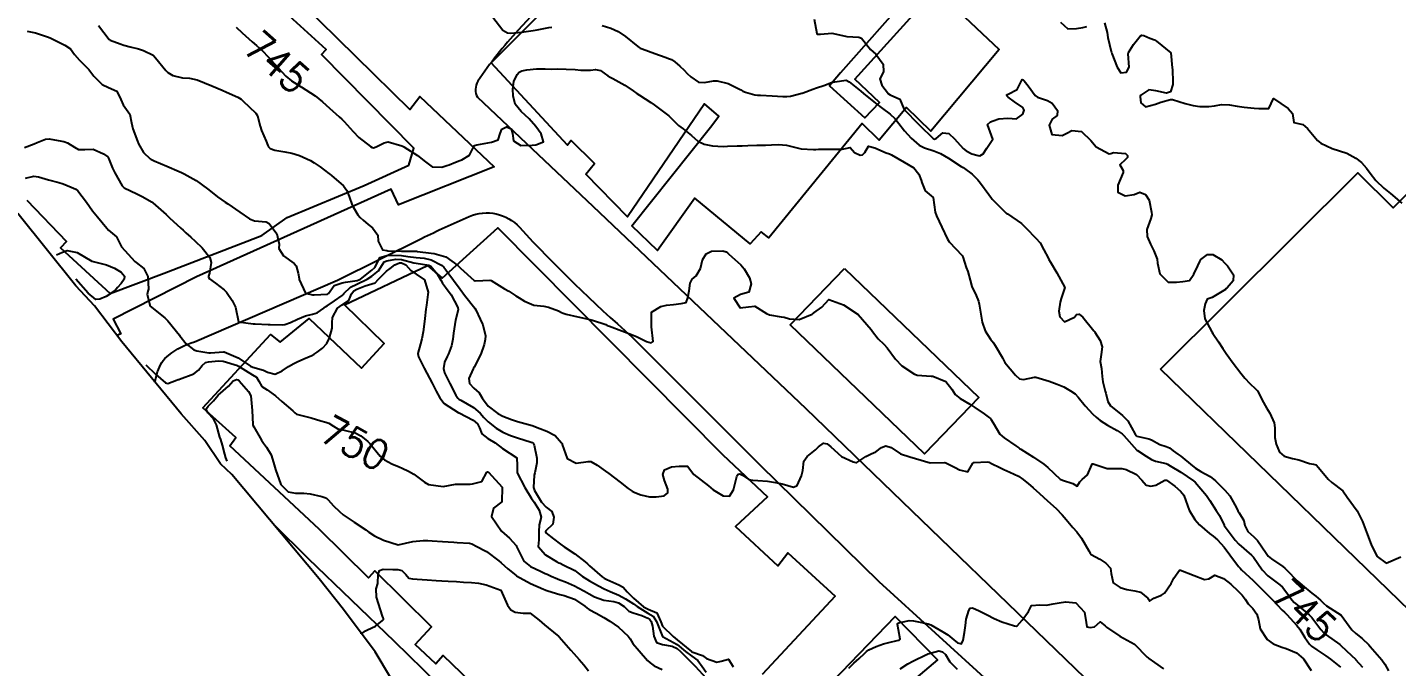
# Model space of a CAD drawing. Header units: metres. Extents: x 307586 to 320046, y 7427249 to 7434250.
# Drawn here: x 316592 to 316777.7, y 7432664.2 to 7432751 of the extents above; entities that cross this region are included whole.
import ezdxf
from ezdxf.enums import TextEntityAlignment as Align

# ---------------------------------------------------------------- set-up
doc = ezdxf.new("R2010")
doc.units = ezdxf.units.M
doc.header["$MEASUREMENT"] = 0
for name, color, linetype in [('Area', 45, 'Continuous'), ('Cotas', 45, 'Continuous'), ('Curvas de Nivel 1m', 11, 'Continuous'), ('Curvas de Nivel 5m', 15, 'Continuous'), ('Edificações', 30, 'Continuous'), ('Vias Primárias', 230, 'Continuous')]:
    doc.layers.add(name, color=color, linetype=linetype)
doc.styles.add('Style-STANDARD', font='STANDARD.shx')

msp = doc.modelspace()

# ---------------------------------------------------------------- linework, layer by layer
at = {"layer": 'Area'}
msp.add_polyline3d([(316647.08, 7432652.99, 758.01), (316639.16, 7432666.24, 752.08), (316634.86, 7432671.99, 751.98), (316631.57, 7432676.15, 751.79), (316619.74, 7432690.29, 751.41), (316618.2, 7432691.75, 751.37), (316616.06, 7432694.9, 751.11), (316616.05, 7432694.91, 751.09), (316612.84, 7432698.54, 750.97), (316604.79, 7432708.32, 749.36), (316601.11, 7432713.2, 750.63), (316598.56, 7432715.9, 753.69), (316590.69, 7432725.73, 756.59)], dxfattribs=at)
at = {"layer": 'Curvas de Nivel 1m', "flags": 128}
for points, elevation in [([(316655.14, 7432752.35), (316656.48, 7432750.6), (316657.12, 7432750.25), (316657.52, 7432750.19), (316659.12, 7432750.33), (316659.33, 7432750.36), (316660.61, 7432750.55), (316661.12, 7432750.64), (316662.71, 7432750.95), (316663.13, 7432751)], 744), ([(316698.69, 7432752.09), (316699.06, 7432750.15), (316699.08, 7432750.09), (316699.12, 7432750.07), (316699.59, 7432750.08), (316701.12, 7432750.19), (316701.74, 7432750.05), (316703.12, 7432749.76), (316704.75, 7432749.64), (316705.12, 7432749.51), (316706.37, 7432748), (316707.09, 7432747.36), (316708.07, 7432745.98), (316708.1, 7432744.94), (316707.62, 7432743.98), (316707.87, 7432743.16), (316708.78, 7432741.97), (316709.02, 7432741.85), (316710.33, 7432741.26), (316710.85, 7432739.94), (316710.9, 7432739.84), (316711, 7432739.73), (316712.75, 7432737.92), (316712.98, 7432737.69), (316714.86, 7432735.89), (316714.92, 7432735.85), (316714.95, 7432735.84), (316715.01, 7432735.83), (316715.27, 7432735.89), (316716.17, 7432736.67), (316716.96, 7432736.56), (316717.72, 7432735.86), (316718.94, 7432734.53), (316719.32, 7432734.22), (316720.08, 7432733.83), (316720.93, 7432733.59), (316721.18, 7432733.57), (316721.62, 7432733.81), (316722.15, 7432734.6), (316722.95, 7432735.8), (316722.21, 7432737.81), (316722.63, 7432738.16), (316722.99, 7432738.29), (316723.77, 7432738.57), (316724.99, 7432738.64), (316726.17, 7432738.58), (316727, 7432739.2), (316727.16, 7432739.59), (316727.18, 7432739.75), (316727.01, 7432740.1), (316725.88, 7432740.9), (316725.02, 7432741.52), (316724.89, 7432741.64), (316724.81, 7432741.77), (316724.93, 7432741.87), (316725.03, 7432741.91), (316726.23, 7432742.56), (316726.84, 7432743.75), (316726.92, 7432743.89), (316727.05, 7432743.88), (316727.2, 7432743.75), (316727.75, 7432743.03), (316728.67, 7432741.73), (316729.02, 7432741.5), (316730.36, 7432741.05), (316731.01, 7432740.69), (316731.73, 7432739.69), (316731.66, 7432739.03), (316730.99, 7432738.54), (316730.57, 7432737.71), (316730.96, 7432736.45), (316732.34, 7432736.31), (316732.97, 7432736.62), (316733.66, 7432736.98), (316734.97, 7432736.84), (316736.24, 7432735.64), (316736.94, 7432734.76), (316738.7, 7432733.84), (316738.94, 7432733.85), (316739.31, 7432733.98), (316740.94, 7432733.88), (316741.22, 7432733.58), (316741.2, 7432733.31), (316740.93, 7432733.07), (316740.16, 7432732.34), (316740.6, 7432731.58), (316740.6, 7432731.29), (316739.91, 7432729.59), (316739.89, 7432728.61), (316740.87, 7432728.13), (316742.12, 7432728.32), (316742.87, 7432728.62), (316743.65, 7432728.32), (316744.16, 7432727.54), (316744.48, 7432725.89), (316744.49, 7432725.54), (316744.35, 7432725.06), (316743.84, 7432723.54), (316743.86, 7432722.6), (316744.33, 7432721.54), (316744.78, 7432720.66), (316745.21, 7432719.53), (316745.28, 7432719), (316745.6, 7432717.52), (316746.73, 7432716.39), (316747.83, 7432716.39), (316748.73, 7432716.5), (316749.6, 7432716.61), (316750.22, 7432717.47), (316750.75, 7432718.64), (316751.02, 7432719.2), (316751.17, 7432719.46), (316752.07, 7432720.16), (316752.77, 7432720.15), (316753.98, 7432719.42), (316754.35, 7432719.01), (316754.76, 7432718.63), (316755.6, 7432717.4), (316755.56, 7432716.57), (316754.72, 7432715.65), (316754.59, 7432715.53), (316754.48, 7432715.41), (316752.7, 7432714.33), (316752.03, 7432714.11), (316751.72, 7432713.45), (316751.56, 7432712.58), (316751.71, 7432711.45), (316752.65, 7432709.68), (316752.8, 7432709.44), (316753.53, 7432708.32), (316754.14, 7432707.42), (316754.61, 7432706.74), (316755.56, 7432705.4), (316756.58, 7432704.05), (316757.13, 7432703.38), (316757.82, 7432702.63), (316758.56, 7432701.92), (316758.84, 7432701.64), (316759.04, 7432701.36), (316759.48, 7432700.41), (316760.06, 7432699.34), (316760.52, 7432698.63), (316761.12, 7432697.33), (316761.19, 7432696.63), (316761.2, 7432695.33), (316761.36, 7432694.44), (316761.8, 7432693.33), (316762.45, 7432692.78), (316763.6, 7432692.46), (316764.44, 7432692.28), (316765.9, 7432691.81), (316766.44, 7432691.71), (316766.8, 7432691.63), (316767.13, 7432691.26), (316768.41, 7432689.67), (316768.94, 7432689.23), (316770.39, 7432688.08), (316771.01, 7432687.21), (316772.36, 7432685.36), (316772.45, 7432685.2), (316773.06, 7432683.91), (316773.34, 7432683.18), (316773.61, 7432682.47), (316774.1, 7432681.17), (316774.31, 7432680.66), (316775.08, 7432679.16), (316776.27, 7432678.25), (316778.28, 7432679.12)], 743), ([(316591.99, 7432750.49), (316593.11, 7432750.26), (316594.72, 7432749.71), (316595.1, 7432749.55), (316595.53, 7432749.33), (316597.09, 7432748.56), (316597.83, 7432748.05), (316598.4, 7432747.29), (316599.06, 7432746.55), (316600.31, 7432745.27), (316601.03, 7432744.37), (316602.12, 7432743.25), (316603.02, 7432742.84), (316604.11, 7432742.31), (316604.69, 7432741.21), (316604.99, 7432740.49), (316605.87, 7432739.2), (316606.11, 7432738.05), (316606.3, 7432737.2), (316606.93, 7432735.55), (316607.07, 7432735.19), (316607.74, 7432734.01), (316608.63, 7432733.16), (316608.79, 7432733.05), (316608.9, 7432733), (316609.19, 7432732.87), (316610.89, 7432732.14), (316612.6, 7432731.41), (316612.88, 7432731.29), (316613, 7432731.24), (316613.26, 7432731.11), (316614.87, 7432730.18), (316616.43, 7432729.07), (316616.85, 7432728.74), (316617.79, 7432728), (316618.84, 7432727.27), (316619.18, 7432727.04), (316620.82, 7432725.9), (316622.11, 7432725.01), (316622.8, 7432724.72), (316624.39, 7432724.57), (316624.8, 7432724.38), (316625.85, 7432722.96), (316626.15, 7432721.57), (316626.12, 7432720.96), (316626.75, 7432719.96), (316628.19, 7432718.93), (316628.43, 7432718.63), (316628.72, 7432717.63), (316628.84, 7432716.92), (316628.87, 7432716.76), (316629.74, 7432714.91), (316630.68, 7432714.68), (316630.89, 7432714.68), (316632.68, 7432714.79), (316632.83, 7432714.88), (316633.6, 7432715.97), (316634.71, 7432716.32), (316635.15, 7432716.4), (316636.71, 7432716.62), (316637.18, 7432716.82), (316638.73, 7432718.05), (316639.13, 7432718.4), (316639.33, 7432718.79), (316639.78, 7432719.75), (316640.75, 7432720.04), (316641.45, 7432720.07), (316642.75, 7432720.02), (316643.62, 7432719.88), (316644.75, 7432719.75), (316645.81, 7432719.65), (316646.74, 7432719.43), (316648.18, 7432718.69), (316648.48, 7432718.43), (316648.73, 7432718.1), (316649.8, 7432716.67), (316650.7, 7432715.46), (316651.3, 7432714.65), (316652.67, 7432712.86), (316652.81, 7432712.64), (316653.42, 7432711.4), (316653.79, 7432710.62), (316654.12, 7432709.11), (316654.1, 7432708.62), (316653.95, 7432707.96), (316653.49, 7432706.63), (316652.58, 7432704.86), (316652.49, 7432704.72), (316652.44, 7432704.64), (316651.86, 7432703.34), (316651.96, 7432702.65), (316652.54, 7432702.01), (316653.29, 7432701.39), (316653.72, 7432700.62), (316654.51, 7432699.59), (316655.79, 7432698.6), (316656.49, 7432698.22), (316657.67, 7432697.76), (316658.48, 7432697.49), (316659.96, 7432697.07), (316660.48, 7432696.93), (316661.5, 7432696.53), (316662.47, 7432696.17), (316663.56, 7432695.6), (316664.45, 7432694.58), (316664.51, 7432694.49), (316664.55, 7432694.39), (316665.2, 7432692.48), (316666.42, 7432691.84), (316668.04, 7432692.06), (316668.42, 7432692.07), (316669.27, 7432691.57), (316670.41, 7432690.74), (316670.84, 7432690.42), (316672.39, 7432689.25), (316673.5, 7432688.38), (316674.01, 7432688.02), (316674.37, 7432687.84), (316675.21, 7432687.52), (316676.36, 7432687.25), (316677.28, 7432687.26), (316678.36, 7432687.42), (316678.87, 7432687.81), (316678.87, 7432688.31), (316678.39, 7432689.48), (316678.2, 7432690.32), (316678.41, 7432690.94), (316679.38, 7432691.34), (316680.41, 7432691.44), (316681.54, 7432691.41), (316682.4, 7432690.28), (316684.38, 7432688.76), (316685.01, 7432688.24), (316686.37, 7432687.39), (316687.23, 7432687.36), (316687.78, 7432688.21), (316688.24, 7432690.04), (316688.3, 7432690.2), (316688.4, 7432690.36), (316688.61, 7432690.4), (316688.98, 7432690.19), (316689.84, 7432689.63), (316690.4, 7432689.51), (316691.06, 7432689.5), (316692.4, 7432689.4), (316693.46, 7432689.21), (316694.39, 7432689.02), (316695.9, 7432688.6), (316696.39, 7432688.81), (316697, 7432690.1), (316697.15, 7432690.83), (316697.31, 7432692.1), (316697.78, 7432692.74), (316698.44, 7432693.27), (316698.87, 7432693.66), (316699.3, 7432694.07), (316699.97, 7432694.55), (316700.46, 7432694.48), (316700.96, 7432694.05), (316702.43, 7432692.74), (316704.01, 7432692.02), (316704.35, 7432691.94), (316704.42, 7432691.93), (316704.49, 7432691.94), (316704.61, 7432692.01), (316705.7, 7432692.73), (316706.44, 7432693.11), (316707.06, 7432693.36), (316707.82, 7432693.97), (316708.45, 7432694.17), (316709.14, 7432693.95), (316710.44, 7432693.09), (316711.68, 7432692.69), (316712.43, 7432692.47), (316714.42, 7432691.89), (316716.37, 7432691.92), (316716.42, 7432691.91), (316716.56, 7432691.87), (316717.83, 7432691.26), (316718.41, 7432690.95), (316719.56, 7432690.68), (316720.22, 7432691.82), (316720.33, 7432691.91), (316720.42, 7432691.95), (316722.19, 7432692.04), (316722.43, 7432691.98), (316722.78, 7432691.79), (316723.88, 7432691.24), (316724.42, 7432691), (316725.26, 7432690.61), (316726.41, 7432690.08), (316726.61, 7432689.96), (316726.89, 7432689.74), (316727.73, 7432689.06), (316728.39, 7432688.49), (316729.26, 7432687.71), (316730.37, 7432686.75), (316731.54, 7432685.69), (316732.34, 7432684.83), (316732.87, 7432684.21), (316733.33, 7432683.67), (316733.79, 7432683.12), (316734.32, 7432682.5), (316734.97, 7432681.64), (316735.96, 7432679.96), (316736.14, 7432679.63), (316736.28, 7432679.46), (316737.45, 7432678.79), (316738.27, 7432678.28), (316738.88, 7432677.59), (316738.97, 7432676.88), (316739.28, 7432675.59), (316740.23, 7432674.97), (316741.1, 7432674.69), (316742.22, 7432674.51), (316742.99, 7432674.32), (316743.97, 7432673.53), (316744.06, 7432673.38), (316744.21, 7432673.11), (316744.45, 7432673.29), (316744.78, 7432673.52), (316745.8, 7432673.93), (316746.22, 7432674.21), (316747.14, 7432675.5), (316747.51, 7432676.23), (316748.26, 7432677.31), (316748.41, 7432677.33), (316750.25, 7432676.61), (316751.63, 7432676.06), (316752.24, 7432676.15), (316753.06, 7432676.62), (316754.24, 7432676.19), (316755.23, 7432675.4), (316756.22, 7432674.49), (316756.77, 7432673.93), (316757.17, 7432673.38), (316757.57, 7432672.74), (316758.2, 7432672.11), (316758.75, 7432671.35), (316758.97, 7432670.56), (316759.18, 7432669.35), (316760.15, 7432667.91), (316760.97, 7432667.33), (316762.14, 7432666.87), (316762.74, 7432666.7), (316764.13, 7432666.12), (316765.09, 7432665.28), (316766.1, 7432663.71)], 747), ([(316601.63, 7432751.25), (316603.09, 7432749.32), (316603.21, 7432749.24), (316604.6, 7432748.73), (316605.09, 7432748.55), (316605.93, 7432748.35), (316607.08, 7432748.09), (316607.75, 7432747.85), (316609.07, 7432747.2), (316609.12, 7432747.16), (316609.39, 7432746.84), (316610.76, 7432745.14), (316611.04, 7432744.86), (316611.72, 7432744.45), (316613.03, 7432744.15), (316614, 7432744.07), (316615.03, 7432743.86), (316617.02, 7432743.07), (316618.42, 7432742.45), (316619.01, 7432742.18), (316620.52, 7432741.51), (316621, 7432741.22), (316621.23, 7432741.02), (316622.98, 7432739.35), (316623.2, 7432739), (316623.55, 7432737.58), (316623.74, 7432736.99), (316624.39, 7432735.52), (316624.61, 7432734.97), (316624.7, 7432734.76), (316624.92, 7432734.53), (316625.56, 7432734.32), (316626.91, 7432734.09), (316627.88, 7432733.9), (316628.91, 7432733.6), (316630.39, 7432732.91), (316630.9, 7432732.62), (316631.72, 7432732.06), (316632.89, 7432731.17), (316633.04, 7432731.04), (316633.23, 7432730.87), (316634.86, 7432729.46), (316635.33, 7432728.85), (316635.66, 7432728.03), (316636.04, 7432726.84), (316636.81, 7432725.54), (316637.15, 7432725.17), (316637.55, 7432724.82), (316638.23, 7432724.23), (316638.8, 7432723.76), (316639.55, 7432722.79), (316639.59, 7432721.98), (316640.18, 7432720.79), (316640.76, 7432720.68), (316640.87, 7432720.67), (316642.76, 7432720.6), (316642.92, 7432720.6), (316644.76, 7432720.59), (316644.9, 7432720.58), (316646.76, 7432720.35), (316647.18, 7432720.28), (316648.75, 7432719.83), (316650.37, 7432718.66), (316650.73, 7432718.31), (316652.61, 7432716.64), (316652.71, 7432716.57), (316653.77, 7432716.62), (316654.71, 7432716.67), (316654.92, 7432716.61), (316656.7, 7432715.52), (316657.28, 7432715.16), (316658.26, 7432714.57), (316658.69, 7432714.29), (316659.41, 7432713.82), (316660.67, 7432713.27), (316662.06, 7432713.13), (316662.67, 7432713.01), (316664.01, 7432712.5), (316664.46, 7432712.29), (316664.66, 7432712.21), (316665.06, 7432712.08), (316666.66, 7432711.68), (316667.68, 7432711.48), (316668.65, 7432711.25), (316670.43, 7432710.64), (316670.64, 7432710.54), (316670.93, 7432710.42), (316672.63, 7432709.78), (316673.58, 7432709.43), (316674.62, 7432709.02), (316675.95, 7432708.36), (316676.61, 7432708.19), (316676.85, 7432708.35), (316676.64, 7432710.35), (316676.66, 7432712.35), (316677.91, 7432713.09), (316678.68, 7432713.29), (316679.62, 7432713.37), (316680.68, 7432713.49), (316681.34, 7432713.64), (316681.58, 7432714.29), (316681.75, 7432715.24), (316681.88, 7432716.29), (316682.18, 7432716.83), (316682.72, 7432717.25), (316683.29, 7432718.27), (316683.57, 7432719.44), (316684.05, 7432720.26), (316684.77, 7432720.63), (316686.33, 7432720.67), (316686.77, 7432720.53), (316686.94, 7432720.4), (316687.12, 7432720.22), (316688.74, 7432718.74), (316689.23, 7432718.2), (316689.92, 7432716.99), (316690.18, 7432716.19), (316689.84, 7432715.05), (316688.7, 7432714.74), (316687.8, 7432714.21), (316688.67, 7432712.92), (316689.82, 7432713.05), (316690.68, 7432713.16), (316692.23, 7432712.16), (316692.66, 7432711.95), (316694.25, 7432711.72), (316694.66, 7432711.66), (316695.35, 7432711.43), (316696.66, 7432711.32), (316698.43, 7432712.08), (316698.57, 7432712.18), (316698.67, 7432712.23), (316699.73, 7432713.02), (316700.69, 7432714.06), (316702.68, 7432713.32), (316704.66, 7432712.01), (316706.45, 7432709.99), (316706.64, 7432709.73), (316707.38, 7432708.73), (316708.16, 7432707.97), (316708.62, 7432707.5), (316709.76, 7432705.95), (316710.58, 7432705.06), (316712.32, 7432703.92), (316712.57, 7432703.83), (316712.69, 7432703.8), (316714.57, 7432703.66), (316714.82, 7432703.64), (316716.56, 7432702.93), (316717.38, 7432701.86), (316717.85, 7432701.17), (316718.53, 7432700.6), (316719.8, 7432699.83), (316720.52, 7432699.38), (316721.77, 7432698.55), (316722.5, 7432697.99), (316722.61, 7432697.9), (316722.68, 7432697.8), (316722.97, 7432697.31), (316723.88, 7432695.78), (316724.19, 7432695.49), (316724.47, 7432695.3), (316726.05, 7432694.17), (316726.45, 7432693.91), (316726.56, 7432693.85), (316726.72, 7432693.75), (316728.44, 7432692.67), (316729.87, 7432691.71), (316730.42, 7432691.24), (316732.07, 7432689.68), (316732.4, 7432689.52), (316733.81, 7432689.08), (316734.39, 7432688.74), (316734.73, 7432689.32), (316735.08, 7432689.64), (316735.79, 7432690.25), (316736.35, 7432691.63), (316736.37, 7432691.7), (316736.43, 7432691.75), (316736.57, 7432691.77), (316736.95, 7432691.62), (316738.43, 7432691.13), (316738.92, 7432691.1), (316740.43, 7432691.11), (316741.01, 7432690.99), (316742.41, 7432690.28), (316743.15, 7432689.55), (316743.73, 7432688.87), (316744.39, 7432688.71), (316745.07, 7432688.85), (316746.28, 7432689.51), (316746.36, 7432689.55), (316746.4, 7432689.55), (316746.5, 7432689.51), (316747.61, 7432688.71), (316748.39, 7432688.06), (316748.84, 7432687.48), (316749.13, 7432686.71), (316749.59, 7432685.47), (316750.34, 7432684.19), (316750.98, 7432683.45), (316752.32, 7432682.31), (316752.82, 7432681.94), (316753.43, 7432681.42), (316754.3, 7432680.43), (316755.07, 7432679.4), (316756.27, 7432677.83), (316756.47, 7432677.6), (316756.69, 7432677.38), (316758.24, 7432675.91), (316758.82, 7432675.35), (316760.22, 7432673.94), (316760.81, 7432673.33), (316762.2, 7432671.91), (316762.5, 7432671.62), (316762.82, 7432671.31), (316764.17, 7432669.81), (316764.56, 7432669.29), (316765.26, 7432668.17), (316765.88, 7432667.27), (316766.14, 7432667.01), (316766.9, 7432666.49), (316768.12, 7432665.7), (316768.76, 7432665.23), (316770.1, 7432664.16)], 746), ([(316669.94, 7432751.25), (316671.13, 7432750.86), (316672.11, 7432750.41), (316673.11, 7432749.74), (316674.81, 7432748.37), (316674.96, 7432748.24), (316675.09, 7432748.17), (316675.39, 7432748.06), (316677.08, 7432747.45), (316678.5, 7432746.92), (316679.08, 7432746.73), (316679.37, 7432746.62), (316679.82, 7432746.32), (316680.48, 7432745.72), (316681.06, 7432745.16), (316681.5, 7432744.74), (316681.97, 7432744.29), (316683.04, 7432743.55), (316683.83, 7432743.48), (316685.05, 7432743.74), (316685.54, 7432743.75), (316687.04, 7432743.37), (316688.75, 7432742.49), (316689.02, 7432742.34), (316689.39, 7432742.2), (316690.68, 7432741.85), (316691.02, 7432741.8), (316691.43, 7432741.77), (316693.02, 7432741.67), (316694.47, 7432741.59), (316695.02, 7432741.59), (316695.49, 7432741.66), (316697.02, 7432742.04), (316697.07, 7432742.06), (316697.2, 7432742.11), (316698.53, 7432742.6), (316699.03, 7432742.77), (316700, 7432743.11), (316701.04, 7432743.48), (316701.5, 7432743.61), (316703.05, 7432743.81), (316703.47, 7432743.61), (316705.03, 7432742.32), (316705.4, 7432742.01), (316707.01, 7432740.71), (316707.99, 7432739.98), (316709, 7432739.2), (316709.63, 7432738.6), (316710.19, 7432737.95), (316710.97, 7432736.95), (316711.86, 7432735.93), (316712.94, 7432735), (316713.66, 7432734.63), (316714.94, 7432734.23), (316715.85, 7432733.88), (316716.92, 7432733.24), (316718.64, 7432732.12), (316718.9, 7432731.96), (316719.09, 7432731.85), (316720.12, 7432731.06), (316720.89, 7432730.31), (316721.29, 7432729.82), (316722.39, 7432728.28), (316722.74, 7432727.8), (316722.86, 7432727.65), (316724.77, 7432725.77), (316724.81, 7432725.75), (316724.83, 7432725.73), (316724.91, 7432725.69), (316726.82, 7432724.36), (316727.46, 7432723.74), (316728.79, 7432722.36), (316729.35, 7432721.72), (316729.87, 7432720.81), (316730.44, 7432719.7), (316730.55, 7432719.49), (316730.76, 7432719.11), (316731.61, 7432717.69), (316732.71, 7432715.68), (316732.19, 7432714.19), (316732.09, 7432713.69), (316731.89, 7432712.47), (316732.02, 7432711.69), (316732.66, 7432711.04), (316734.03, 7432711.66), (316734.3, 7432712.03), (316734.67, 7432712.08), (316735.14, 7432711.65), (316736.64, 7432709.81), (316736.71, 7432709.7), (316736.76, 7432709.63), (316737.49, 7432708.47), (316737.77, 7432707.61), (316737.62, 7432706.6), (316737.5, 7432705.62), (316737.66, 7432704.69), (316737.75, 7432703.61), (316737.84, 7432702.89), (316738.19, 7432701.61), (316738.26, 7432701.32), (316738.53, 7432700.19), (316738.89, 7432699.6), (316740.51, 7432698.33), (316741.24, 7432697.57), (316742.24, 7432695.79), (316742.41, 7432695.56), (316742.47, 7432695.51), (316744.09, 7432695.15), (316744.47, 7432695.01), (316745.6, 7432694.38), (316746.46, 7432694.09), (316746.9, 7432693.94), (316747.41, 7432693.5), (316748.05, 7432693.08), (316748.45, 7432692.81), (316750.01, 7432691.46), (316750.43, 7432691.15), (316751.15, 7432690.73), (316752.41, 7432690.03), (316753.16, 7432689.43), (316753.77, 7432688.8), (316754.39, 7432688.18), (316755.09, 7432687.4), (316755.99, 7432685.76), (316756.18, 7432685.39), (316756.35, 7432685.12), (316757, 7432684.05), (316757.14, 7432683.38), (316757.53, 7432682.58), (316758.32, 7432681.86), (316758.83, 7432681.35), (316760.01, 7432679.61), (316760.2, 7432679.34), (316760.28, 7432679.24), (316760.74, 7432678.87), (316762.27, 7432677.81), (316762.55, 7432677.6), (316762.83, 7432677.31), (316764.24, 7432675.88), (316764.9, 7432675.28), (316766.22, 7432674.2), (316766.76, 7432673.8), (316767.37, 7432673.25), (316767.78, 7432672.82), (316768.21, 7432672.48), (316770.19, 7432671.22), (316771.64, 7432669.21), (316772.16, 7432668.73), (316773.03, 7432668.06), (316773.94, 7432667.17), (316774.14, 7432666.94), (316775.7, 7432665.15), (316776.11, 7432664.58), (316776.6, 7432663.65)], 744), ([(316732.14, 7432751.69), (316733.13, 7432750.79), (316734.28, 7432750.81), (316735.14, 7432750.97), (316735.7, 7432751.08)], 742), ([(316738.1, 7432751.62), (316738.47, 7432750.27), (316738.56, 7432749.62), (316739, 7432747.71), (316739.04, 7432747.61), (316739.1, 7432747.45), (316739.8, 7432745.6), (316740.3, 7432744.82), (316741.07, 7432744.9), (316741.42, 7432745.58), (316741.31, 7432747.37), (316741.32, 7432747.58), (316742.03, 7432748.66), (316742.74, 7432749.56), (316742.91, 7432749.78), (316743.13, 7432749.92), (316743.43, 7432749.86), (316744.23, 7432749.54), (316744.85, 7432749.27), (316745.12, 7432749.09), (316747.1, 7432747.51), (316747.28, 7432745.51), (316747.29, 7432745.29), (316747.37, 7432743.51), (316747.35, 7432743.21), (316747.04, 7432742.24), (316746.51, 7432742.04), (316745.04, 7432742.36), (316744.08, 7432742.51), (316743.03, 7432741.8), (316742.94, 7432741.64), (316742.94, 7432741.56), (316743.01, 7432740.75), (316743.64, 7432740.18), (316745.01, 7432740.56), (316745.73, 7432740.81), (316747.03, 7432741.2), (316747.33, 7432741.21), (316749.02, 7432740.63), (316750.09, 7432740.4), (316751.01, 7432740.25), (316752.22, 7432740.24), (316753.02, 7432740.35), (316753.94, 7432740.5), (316755.02, 7432740.49), (316756.1, 7432740.31), (316757.01, 7432740.16), (316758.38, 7432740.01), (316759.01, 7432739.96), (316760.38, 7432739.99), (316761.03, 7432741.34), (316763.01, 7432739.97), (316763.6, 7432739.31), (316763.77, 7432738.09), (316764.99, 7432737.79), (316765.64, 7432737.28), (316766.96, 7432735.63), (316767.42, 7432735.27), (316768.95, 7432734.55), (316769.94, 7432734.24), (316770.94, 7432733.89), (316772.17, 7432733.21), (316772.93, 7432732.65), (316773.62, 7432731.89), (316774.11, 7432731.18), (316774.9, 7432730.22), (316775.98, 7432729.16), (316776.88, 7432728.42), (316778.4, 7432727.13)], 742), ([(316591.6, 7432734.69), (316592.92, 7432735.19), (316593.32, 7432735.35), (316594.45, 7432735.82), (316594.93, 7432735.86), (316596.68, 7432735.56), (316596.93, 7432735.5), (316597.45, 7432735.3), (316598.37, 7432734.74), (316598.91, 7432734.41), (316599.8, 7432734.39), (316600.91, 7432734.44), (316602.31, 7432733.84), (316602.9, 7432733.42), (316602.97, 7432733.31), (316603, 7432733.24), (316603.55, 7432731.89), (316603.85, 7432731.23), (316604.86, 7432729.48), (316605.14, 7432729.21), (316606.84, 7432728.39), (316607.65, 7432727.99), (316608.83, 7432727.29), (316609.01, 7432727.16), (316610.81, 7432725.57), (316611.28, 7432725.14), (316612.79, 7432723.73), (316613.11, 7432723.44), (316613.48, 7432723.11), (316614.18, 7432722.5), (316614.77, 7432721.98), (316615.71, 7432721.08), (316616.74, 7432719.73), (316616.91, 7432719.07), (316616.72, 7432717.63), (316616.58, 7432717.21), (316616.57, 7432717.07), (316616.71, 7432716.87), (316617.5, 7432716.26), (316618.69, 7432715.35), (316618.99, 7432715.04), (316619.79, 7432713.91), (316620.22, 7432713.02), (316620.64, 7432711.02), (316622.64, 7432710.74), (316622.91, 7432710.73), (316624.64, 7432710.68), (316624.93, 7432710.68), (316626.64, 7432710.62), (316626.92, 7432710.66), (316627.67, 7432710.93), (316628.65, 7432711.36), (316629.73, 7432711.83), (316630.65, 7432712.05), (316631.31, 7432712.24), (316632.19, 7432712.88), (316632.46, 7432713.08), (316632.67, 7432713.19), (316633.66, 7432713.85), (316634.68, 7432714.59), (316634.82, 7432714.71), (316634.91, 7432714.85), (316635.81, 7432715.73), (316636.7, 7432716.11), (316638.08, 7432716.81), (316638.72, 7432717.23), (316639.6, 7432717.92), (316640.15, 7432718.79), (316640.37, 7432719.15), (316640.74, 7432719.3), (316641.98, 7432719.53), (316642.74, 7432719.49), (316644.43, 7432719.04), (316644.74, 7432718.97), (316646.46, 7432718.71), (316646.73, 7432718.58), (316647.56, 7432717.54), (316648.07, 7432716.69), (316648.29, 7432716.27), (316648.7, 7432715.74), (316649.49, 7432714.67), (316650.36, 7432712.97), (316650.42, 7432712.66), (316650.07, 7432711.24), (316649.97, 7432710.67), (316649.81, 7432709.48), (316649.69, 7432708.67), (316649.5, 7432707.78), (316649.12, 7432706.67), (316648.94, 7432706.32), (316648.58, 7432705.56), (316648.42, 7432704.68), (316648.56, 7432704.1), (316649.28, 7432702.67), (316650.1, 7432701.09), (316650.37, 7432700.66), (316650.52, 7432700.53), (316650.78, 7432700.39), (316652.5, 7432699.41), (316653.4, 7432698.63), (316653.91, 7432698.04), (316654.48, 7432697.45), (316655.56, 7432696.6), (316656.47, 7432696.05), (316657.5, 7432695.61), (316658.46, 7432695.29), (316660.32, 7432694.67), (316660.45, 7432694.63), (316660.61, 7432694.54), (316660.71, 7432694.28), (316661.09, 7432692.53), (316661.08, 7432691.87), (316660.8, 7432690.54), (316660.75, 7432690.19), (316660.63, 7432688.54), (316660.78, 7432688.13), (316661.73, 7432686.53), (316662.35, 7432685.89), (316663.13, 7432685.3), (316663.41, 7432684.5), (316663.25, 7432683.58), (316662.3, 7432682.64), (316662.25, 7432682.57), (316662.25, 7432682.52), (316662.3, 7432682.4), (316663.34, 7432681.55), (316664.29, 7432680.84), (316664.82, 7432680.48), (316666.27, 7432679.54), (316667.63, 7432678.45), (316667.97, 7432678.16), (316668.25, 7432677.92), (316669.96, 7432676.42), (316670.23, 7432676.24), (316670.59, 7432676.05), (316672.22, 7432675.34), (316672.82, 7432674.99), (316673.33, 7432674.38), (316674.2, 7432673.52), (316675.55, 7432672.36), (316676.18, 7432672.04), (316677.36, 7432671.52), (316677.9, 7432670.32), (316678.15, 7432669.72), (316679.58, 7432668.31), (316680.14, 7432667.87), (316682.05, 7432666.28), (316682.11, 7432666.25), (316683.57, 7432665.72), (316684.1, 7432665.34), (316685.52, 7432664.82), (316686.1, 7432664.98), (316687.11, 7432665.22), (316687.7, 7432664.21)], 748), ([(316591.73, 7432730.51), (316592.87, 7432730.79), (316593.5, 7432730.72), (316594.87, 7432730.29), (316596.25, 7432729.93), (316596.86, 7432729.73), (316597.92, 7432729.29), (316598.58, 7432729.02), (316598.85, 7432728.81), (316600.01, 7432727.27), (316600.82, 7432726.08), (316601.49, 7432725.25), (316602.79, 7432723.73), (316603, 7432723.45), (316603.28, 7432723.23), (316604.09, 7432722.54), (316604.76, 7432721.21), (316606.58, 7432719.19), (316606.73, 7432719.06), (316607.79, 7432718.24), (316608.34, 7432717.17), (316608.41, 7432715.44), (316608.35, 7432715.17), (316608.23, 7432714.72), (316608.66, 7432713.16), (316610.65, 7432711.57), (316611.06, 7432711.14), (316612.61, 7432709.22), (316612.68, 7432709.12), (316613.54, 7432708.04), (316614.59, 7432707.21), (316615, 7432707.09), (316616.59, 7432706.83), (316616.83, 7432706.82), (316618.59, 7432706.96), (316618.68, 7432706.95), (316620.58, 7432706.12), (316622.24, 7432705), (316622.56, 7432704.86), (316624.04, 7432704.46), (316624.56, 7432704.19), (316625.6, 7432703.92), (316626.56, 7432704.38), (316627.41, 7432704.94), (316628.14, 7432705.36), (316628.57, 7432705.57), (316629.5, 7432705.99), (316630.59, 7432706.47), (316630.88, 7432706.61), (316631.32, 7432706.89), (316632.04, 7432707.44), (316632.61, 7432708.1), (316632.97, 7432708.87), (316633.33, 7432710.17), (316633.33, 7432710.87), (316633.4, 7432711.62), (316634.04, 7432712.86), (316634.67, 7432713.34), (316635.59, 7432713.93), (316635.97, 7432714.84), (316636.28, 7432715.24), (316636.69, 7432715.44), (316637.81, 7432715.92), (316638.71, 7432716.16), (316639.18, 7432716.32), (316639.61, 7432716.79), (316640.15, 7432717.35), (316640.72, 7432717.88), (316641.22, 7432718.28), (316641.82, 7432718.77), (316642.47, 7432719.03), (316642.74, 7432719.02), (316643.32, 7432718.75), (316643.99, 7432718), (316644.72, 7432717.49), (316645.85, 7432716.72), (316646.36, 7432715.05), (316646.32, 7432714.71), (316646.12, 7432713.27), (316646.04, 7432712.72), (316645.9, 7432711.47), (316645.8, 7432710.72), (316645.67, 7432709.68), (316645.49, 7432708.72), (316645.3, 7432708.03), (316644.95, 7432706.73), (316645.06, 7432706.26), (316645.83, 7432704.72), (316646.55, 7432703.36), (316646.9, 7432702.7), (316647.46, 7432701.63), (316647.95, 7432700.69), (316648.51, 7432699.93), (316650.44, 7432698.72), (316650.49, 7432698.68), (316650.54, 7432698.66), (316652.48, 7432697.68), (316653.04, 7432697.19), (316653.33, 7432696.63), (316653.65, 7432695.81), (316654.46, 7432695.19), (316655.42, 7432694.6), (316656.44, 7432693.84), (316658.38, 7432692.56), (316658.39, 7432692.53), (316658.41, 7432691.56), (316658.42, 7432690.56), (316658.43, 7432690.53), (316659.46, 7432688.55), (316660.36, 7432687.06), (316660.71, 7432686.54), (316661.39, 7432685.48), (316661.66, 7432684.53), (316661.39, 7432683.45), (316661.36, 7432682.53), (316661.38, 7432681.44), (316661.29, 7432680.53), (316662.27, 7432679.42), (316663.77, 7432678.5), (316664.09, 7432678.33), (316664.25, 7432678.26), (316664.67, 7432678.06), (316666.24, 7432677.26), (316666.71, 7432676.93), (316667.31, 7432676.45), (316667.86, 7432676.08), (316668.23, 7432675.86), (316669.46, 7432675.19), (316670.22, 7432674.77), (316671.02, 7432674.41), (316672.21, 7432673.93), (316673.13, 7432673.45), (316674.19, 7432672.74), (316674.68, 7432672.37), (316676.17, 7432671.49), (316676.89, 7432671.06), (316677.31, 7432670.33), (316678.13, 7432668.32), (316680.13, 7432667.21), (316681.28, 7432666.29), (316682.11, 7432665.64), (316682.91, 7432665.08), (316683.5, 7432664.26), (316684.08, 7432663.49)], 749), ([(316619.1, 7432692.11), (316618.9, 7432692.56), (316618.76, 7432693.04), (316618.44, 7432694.27), (316618.22, 7432695.04), (316618.12, 7432695.37), (316617.65, 7432697.05), (316617.26, 7432697.84), (316616.49, 7432698.68), (316616.3, 7432699.07), (316616.31, 7432699.26), (316616.5, 7432699.56), (316617.25, 7432700.32), (316617.88, 7432701.05), (316618.53, 7432701.67), (316619.28, 7432702.29), (316619.89, 7432703.03), (316620.36, 7432703.21), (316620.54, 7432703.15), (316620.73, 7432703.02), (316621.99, 7432701.55), (316622.31, 7432701), (316622.49, 7432699), (316622.58, 7432697.1), (316622.59, 7432697), (316622.7, 7432696.77), (316623.75, 7432694.98), (316624.03, 7432694.57), (316624.43, 7432694.02), (316625.05, 7432692.96), (316625.39, 7432691.93), (316625.64, 7432690.96), (316626.37, 7432688.95), (316627.37, 7432687.94), (316628.36, 7432687.76), (316629.49, 7432687.78), (316630.36, 7432687.67), (316631.93, 7432687.31), (316632.36, 7432687.2), (316632.57, 7432687.09), (316632.79, 7432686.87), (316633.53, 7432686.05), (316634.34, 7432685.27), (316634.84, 7432684.84), (316636.32, 7432683.81), (316637.92, 7432682.81), (316638.13, 7432682.63), (316638.3, 7432682.48), (316639.09, 7432682), (316640.29, 7432681.39), (316642.28, 7432680.76), (316644.29, 7432681.22), (316645.66, 7432681.34), (316646.29, 7432681.33), (316646.89, 7432681.3), (316648.29, 7432681.21), (316649.84, 7432681.11), (316650.29, 7432681.08), (316651.96, 7432680.96), (316652.29, 7432680.88), (316652.44, 7432680.8), (316652.77, 7432680.63), (316654.27, 7432679.83), (316655.94, 7432678.59), (316656.25, 7432678.32), (316657.17, 7432677.51), (316658.23, 7432676.62), (316658.32, 7432676.56), (316660.22, 7432675.53), (316662, 7432674.74), (316662.21, 7432674.65), (316662.31, 7432674.61), (316662.59, 7432674.51), (316664.21, 7432674.03), (316664.81, 7432673.88), (316666.2, 7432673.37), (316667.6, 7432672.45), (316667.9, 7432672.17), (316668.18, 7432671.98), (316669.14, 7432671.46), (316670.17, 7432670.89), (316670.98, 7432670.41), (316672.15, 7432669.58), (316673.46, 7432668.38), (316673.74, 7432667.98), (316674.12, 7432667.36), (316674.97, 7432666.36), (316676.1, 7432665.06), (316676.48, 7432664.72), (316677.03, 7432664.34), (316678.09, 7432663.82)], 751), ([(316637.14, 7432668.82), (316637.48, 7432668.8), (316637.86, 7432669.08), (316638.14, 7432669.23), (316639.19, 7432669.74), (316640.16, 7432670.48), (316640.3, 7432670.64), (316640.29, 7432670.78), (316640.25, 7432670.86), (316640.17, 7432671.08), (316639.61, 7432672.79), (316639.34, 7432673.64), (316639.31, 7432674.79), (316639.51, 7432675.5), (316639.59, 7432676.79), (316639.76, 7432677.27), (316640.24, 7432677.45), (316641.58, 7432677.43), (316642.24, 7432677.43), (316642.77, 7432677.29), (316643.33, 7432676.74), (316643.74, 7432676.25), (316644.23, 7432676.12), (316644.87, 7432676.08), (316646.23, 7432675.99), (316647.46, 7432675.92), (316648.22, 7432675.88), (316649.06, 7432675.83), (316650.22, 7432675.77), (316651.16, 7432675.71), (316652.22, 7432675.66), (316653.16, 7432675.56), (316654.22, 7432675.31), (316656.21, 7432674.59), (316657.11, 7432672.58), (316657.56, 7432671.95), (316658.17, 7432671.61), (316659.25, 7432671.47), (316660.17, 7432671.48), (316661.43, 7432670.53), (316662.15, 7432669.91), (316663.83, 7432668.49), (316664.01, 7432668.37), (316664.13, 7432668.26), (316665.69, 7432666.47), (316666.11, 7432666), (316666.84, 7432665.19), (316667.47, 7432664.45), (316668.08, 7432663.65)], 752), ([(316703.4, 7432664.02), (316704.1, 7432664.7), (316704.8, 7432665.31), (316705.55, 7432666), (316705.82, 7432666.29), (316706.12, 7432666.52), (316707.12, 7432666.98), (316708.13, 7432667.31), (316708.64, 7432667.45), (316710.14, 7432667.81), (316710.24, 7432667.84), (316710.36, 7432667.94), (316710.16, 7432669.23), (316709.99, 7432669.94), (316710.02, 7432670.08), (316710.17, 7432670.17), (316711.61, 7432670.48), (316712.17, 7432670.45), (316712.62, 7432670.36), (316714.16, 7432670.04), (316714.52, 7432669.89), (316716.15, 7432668.96), (316716.86, 7432668.56), (316717.64, 7432667.85), (316718.14, 7432667.46), (316718.67, 7432667.3), (316718.9, 7432667.83), (316719.12, 7432668.87), (316719.25, 7432669.83), (316719.34, 7432670.66), (316719.67, 7432671.83), (316719.85, 7432672.16), (316720.19, 7432672.2), (316721.11, 7432671.81), (316722.18, 7432671.27), (316723.14, 7432670.76), (316724.17, 7432670.3), (316725.89, 7432669.75), (316726.16, 7432669.72), (316726.26, 7432669.75), (316726.94, 7432670.51), (316727.79, 7432671.73), (316727.91, 7432672), (316728.19, 7432672.51), (316729.3, 7432672.61), (316730.2, 7432672.59), (316731.12, 7432672.76), (316732.2, 7432672.92), (316732.85, 7432673.03), (316734.2, 7432672.9), (316735.39, 7432671.64), (316735.58, 7432670.23), (316735.71, 7432669.63), (316736.16, 7432669.53), (316736.72, 7432669.62), (316737.5, 7432670.29), (316738.17, 7432669.76), (316738.35, 7432669.6), (316740.15, 7432668.34), (316741.66, 7432667.56), (316742.14, 7432667.27), (316743.88, 7432665.53), (316744, 7432665.42), (316744.11, 7432665.33), (316744.85, 7432664.78), (316746.1, 7432663.93)], 748), ([(316710.37, 7432663.94), (316711.43, 7432664.6), (316712.1, 7432664.97), (316713.96, 7432665.89), (316714.06, 7432665.94), (316714.11, 7432665.96), (316715.62, 7432666.38), (316716.12, 7432666.23), (316716.5, 7432665.86), (316717.13, 7432664.88), (316718.09, 7432663.86)], 749)]:
    msp.add_lwpolyline(points, dxfattribs=dict(at, elevation=elevation))
at = {"layer": 'Curvas de Nivel 5m', "flags": 128}
for points, elevation in [([(316620.32, 7432751.03), (316621.11, 7432750.25), (316622.5, 7432749.01), (316623.09, 7432748.52), (316623.89, 7432747.8), (316624.67, 7432746.98), (316625.07, 7432746.55), (316626.52, 7432744.96), (316627.04, 7432744.38), (316627.81, 7432743.72), (316629.02, 7432742.98), (316629.07, 7432742.96), (316629.14, 7432742.92), (316631.01, 7432741.7), (316632.03, 7432740.89), (316632.99, 7432740.02), (316634.28, 7432738.86), (316634.65, 7432738.53), (316634.97, 7432738.22), (316636.17, 7432736.84), (316636.94, 7432736.05), (316638.52, 7432734.81), (316638.78, 7432734.66), (316638.92, 7432734.63), (316639.06, 7432734.66), (316639.39, 7432734.8), (316640.41, 7432735.32), (316640.94, 7432735.46), (316642.78, 7432734.92), (316642.93, 7432734.84), (316642.98, 7432734.81), (316643.05, 7432734.76), (316644.92, 7432733.58), (316645.99, 7432732.72), (316646.9, 7432732.05), (316648.23, 7432732.02), (316648.9, 7432732.23), (316649.22, 7432732.35), (316650.08, 7432732.67), (316650.67, 7432732.9), (316650.91, 7432733), (316651.95, 7432733.62), (316652.48, 7432734.64), (316652.65, 7432734.93), (316652.94, 7432735.05), (316653.46, 7432735.15), (316654.94, 7432735.4), (316655.83, 7432735.71), (316656.12, 7432736.6), (316656.36, 7432737.19), (316656.96, 7432737.49), (316657.59, 7432737.22), (316657.78, 7432736.58), (316657.95, 7432735.58), (316658.94, 7432734.94), (316660.48, 7432735.01), (316660.94, 7432735.06), (316662, 7432735.47), (316661.7, 7432736.53), (316660.96, 7432737.52), (316660.07, 7432738.55), (316658.99, 7432739.58), (316658.15, 7432740.58), (316657.89, 7432741.71), (316657.84, 7432742.58), (316657.99, 7432743.63), (316658.42, 7432744.58), (316658.72, 7432744.91), (316659.06, 7432745.07), (316659.72, 7432745.22), (316661.06, 7432745.37), (316662.24, 7432745.35), (316663.06, 7432745.33), (316663.89, 7432745.34), (316665.06, 7432745.3), (316666.28, 7432745.26), (316667.06, 7432745.19), (316668.36, 7432745.16), (316669.06, 7432745.27), (316669.73, 7432745.11), (316670.73, 7432744.42), (316671.05, 7432744.24), (316671.4, 7432744.06), (316673.03, 7432743.15), (316674.15, 7432742.38), (316674.65, 7432742.01), (316675.02, 7432741.79), (316676.56, 7432740.8), (316677, 7432740.48), (316677.17, 7432740.35), (316678.98, 7432738.96), (316679.66, 7432738.32), (316680.32, 7432737.66), (316680.96, 7432737.22), (316682.06, 7432736.29), (316682.95, 7432735.54), (316683.81, 7432735.14), (316684.94, 7432734.9), (316686.36, 7432734.82), (316686.94, 7432734.84), (316688.26, 7432734.9), (316688.94, 7432734.92), (316689.69, 7432734.95), (316690.94, 7432734.98), (316692.1, 7432735.01), (316692.94, 7432735.04), (316693.89, 7432735.09), (316694.94, 7432735.01), (316696.42, 7432734.63), (316696.94, 7432734.52), (316698.63, 7432734.4), (316698.94, 7432734.42), (316699.32, 7432734.47), (316700.94, 7432734.46), (316702.52, 7432734.46), (316702.94, 7432734.55), (316703.58, 7432734.67), (316704.18, 7432734.02), (316704.93, 7432733.66), (316705.25, 7432733.69), (316705.57, 7432734), (316706.09, 7432734.85), (316706.94, 7432734.64), (316708.49, 7432733.97), (316708.93, 7432733.82), (316709.21, 7432733.68), (316710.91, 7432732.71), (316712.21, 7432731.93), (316712.89, 7432731.05), (316713.22, 7432730.25), (316713.33, 7432729.91), (316713.76, 7432728.79), (316714.86, 7432727.89), (316715.12, 7432725.89), (316715.29, 7432725.42), (316716.03, 7432723.88), (316716.79, 7432722.23), (316717.02, 7432721.87), (316718.76, 7432720.03), (316718.84, 7432719.93), (316718.88, 7432719.85), (316719.32, 7432718.41), (316719.56, 7432717.83), (316719.87, 7432716.69), (316720.11, 7432715.83), (316720.7, 7432714.6), (316720.99, 7432713.82), (316721.1, 7432713.41), (316721.35, 7432711.81), (316721.51, 7432710.96), (316721.92, 7432709.81), (316722.63, 7432708.67), (316723.01, 7432708.18), (316723.28, 7432707.79), (316724.23, 7432706.15), (316724.43, 7432705.77), (316724.49, 7432705.67), (316724.59, 7432705.52), (316726.02, 7432703.76), (316726.57, 7432703.3), (316727.12, 7432703.19), (316728.57, 7432703.53), (316728.79, 7432703.5), (316730.56, 7432702.96), (316731.68, 7432702.56), (316732.55, 7432702.18), (316733.49, 7432701.67), (316734.12, 7432701.24), (316734.53, 7432700.78), (316735.46, 7432699.64), (316736.51, 7432698.48), (316736.94, 7432698.06), (316737.49, 7432697.62), (316738.49, 7432697), (316739.8, 7432696.27), (316740.48, 7432695.81), (316740.71, 7432695.58), (316742.45, 7432693.61), (316742.48, 7432693.59), (316742.54, 7432693.56), (316743.72, 7432692.81), (316744.44, 7432692.34), (316745, 7432692.09), (316746.44, 7432691.79), (316746.64, 7432691.72), (316747, 7432691.5), (316748.42, 7432690.63), (316750.16, 7432689.46), (316750.4, 7432689.25), (316751.92, 7432687.44), (316752.37, 7432686.78), (316753.25, 7432685.43), (316753.68, 7432684.75), (316754.31, 7432683.41), (316754.32, 7432683.39), (316754.33, 7432683.39), (316755.82, 7432681.39), (316756.3, 7432680.84), (316758.03, 7432679.36), (316758.16, 7432679.24), (316758.28, 7432679.09), (316759.48, 7432677.35), (316760.25, 7432676.56), (316761.88, 7432675.32), (316762.23, 7432675), (316762.97, 7432674.06), (316763.5, 7432673.3), (316763.83, 7432672.92), (316764.21, 7432672.6), (316765.84, 7432671.27), (316766.19, 7432670.91), (316767.42, 7432669.25), (316767.77, 7432668.86), (316768.16, 7432668.53), (316770, 7432667.22), (316770.14, 7432667.11), (316771.6, 7432665.72), (316772.11, 7432665.24), (316772.15, 7432665.2), (316773.07, 7432664.16)], 745), ([(316595.95, 7432720.11), (316596.75, 7432720.49), (316597.38, 7432720.68), (316598.75, 7432720.44), (316600.73, 7432719.26), (316602.73, 7432718.76), (316603.81, 7432718.31), (316604.72, 7432717.76), (316605.16, 7432717.21), (316605.12, 7432716.79), (316604.7, 7432716.21), (316604.24, 7432715.67), (316603.84, 7432715.22), (316602.68, 7432714.48), (316601.81, 7432714.11), (316601.26, 7432714.07), (316600.25, 7432714.92), (316598.56, 7432716.82)], 750), ([(316608.05, 7432705.2), (316609.37, 7432703.92), (316610.75, 7432702.72), (316611.03, 7432702.64), (316612.23, 7432703.12), (316612.46, 7432703.2), (316612.54, 7432703.21), (316612.65, 7432703.23), (316614.55, 7432703.97), (316615.2, 7432704.44), (316615.69, 7432705.08), (316616.14, 7432705.51), (316616.57, 7432705.6), (316617.92, 7432705.71), (316618.57, 7432705.67), (316620.49, 7432705.1), (316620.56, 7432705.06), (316620.63, 7432705.02), (316622.55, 7432703.84), (316623.07, 7432703.51), (316623.38, 7432702.99), (316623.8, 7432702.25), (316624.53, 7432701.77), (316625.67, 7432700.96), (316626.51, 7432700.2), (316628.01, 7432698.93), (316628.25, 7432698.68), (316628.49, 7432698.51), (316629.06, 7432698.35), (316630.48, 7432697.99), (316631.79, 7432697.58), (316632.48, 7432697.41), (316632.89, 7432697.28), (316633.51, 7432696.86), (316634.1, 7432696.48), (316634.47, 7432696.4), (316634.97, 7432696.34), (316636.46, 7432695.96), (316637.21, 7432695.57), (316638.19, 7432694.8), (316638.45, 7432694.52), (316639.83, 7432692.79), (316640.42, 7432692.29), (316641.44, 7432691.74), (316642.41, 7432691.35), (316642.81, 7432691.16), (316643.67, 7432690.74), (316644.4, 7432690.33), (316645.85, 7432689.25), (316646.38, 7432688.95), (316648.37, 7432688.68), (316650.04, 7432689), (316650.38, 7432688.99), (316652.03, 7432688.99), (316652.38, 7432689.02), (316653.64, 7432689.37), (316654.31, 7432690.61), (316654.4, 7432690.66), (316654.55, 7432690.61), (316656.37, 7432688.59), (316656.35, 7432686.59), (316655.21, 7432685.73), (316654.94, 7432684.6), (316656.3, 7432682.59), (316657.4, 7432681.68), (316658.28, 7432680.65), (316658.32, 7432680.56), (316658.33, 7432680.51), (316659.32, 7432678.55), (316660.25, 7432677.83), (316661.6, 7432677.17), (316662.24, 7432676.87), (316662.48, 7432676.76), (316663.03, 7432676.51), (316663.88, 7432676.15), (316664.23, 7432676.01), (316664.97, 7432675.74), (316666.22, 7432675.2), (316666.7, 7432674.94), (316667.58, 7432674.45), (316668.21, 7432674.11), (316668.93, 7432673.71), (316670.2, 7432673.23), (316671.53, 7432673.07), (316672.19, 7432672.88), (316672.93, 7432672.39), (316673.56, 7432671.76), (316674.17, 7432671.53), (316675.35, 7432671.18), (316676.17, 7432670.79), (316676.43, 7432670.61), (316676.58, 7432670.34), (316676.76, 7432669.74), (316676.98, 7432668.34), (316677.31, 7432667.52), (316678.12, 7432667.21), (316679.43, 7432667), (316680.12, 7432666.67), (316680.57, 7432666.3), (316682.1, 7432664.73), (316682.33, 7432664.51), (316682.55, 7432664.27), (316684.07, 7432662.65)], 750)]:
    msp.add_lwpolyline(points, dxfattribs=dict(at, elevation=elevation))
at = {"layer": 'Edificações'}
for points in [[(316591.91, 7432727.55), (316597.32, 7432721.94), (316596.48, 7432721.07), (316603.22, 7432714.85), (316610.57, 7432717.62), (316623.81, 7432722.72), (316627.22, 7432725.16), (316637.67, 7432729.53), (316643.72, 7432732.26), (316644.42, 7432734.61), (316631.88, 7432747.29), (316632.52, 7432747.98), (316621.09, 7432758.43), (316608.22, 7432769.23), (316586.97, 7432791.52)], [(316711.84, 7432755.64), (316702.3, 7432744.83), (316700.81, 7432743.04), (316705.59, 7432738.7), (316707.57, 7432740.79), (316704.22, 7432743.97), (316715.22, 7432756.13), (316723.8, 7432747.98), (316714.51, 7432736.88), (316711.21, 7432740.12), (316707.52, 7432735.67), (316707.52, 7432735.67), (316705.22, 7432737.92), (316692.56, 7432722.42), (316691.52, 7432723.23), (316690.03, 7432721.6), (316682.54, 7432727.8), (316677.44, 7432720.72), (316673.99, 7432724.07), (316684.67, 7432737.45), (316685.77, 7432738.92), (316683.85, 7432740.59), (316673.37, 7432725.29), (316667.72, 7432731.04), (316668.9, 7432732.49), (316665.77, 7432735.61), (316665.26, 7432735), (316654.89, 7432746.19), (316670.68, 7432761.94)], [(316654.62, 7432659.74), (316648.38, 7432665.74), (316647.38, 7432664.62), (316644.61, 7432667.21), (316646.79, 7432669.62), (316639.14, 7432677.21), (316638.25, 7432676.29), (316631.55, 7432682.88), (316619.46, 7432694.2), (316620.29, 7432695.32), (316615.81, 7432699.37), (316624.99, 7432709.3), (316626.29, 7432708.25), (316630.23, 7432711.48), (316637.31, 7432704.73), (316640.37, 7432708.08), (316635.02, 7432713.31), (316646.26, 7432718.66), (316648.26, 7432716.95), (316655.79, 7432723.78), (316686.32, 7432692.97), (316692.4, 7432687.29), (316688.06, 7432683.24), (316693.78, 7432677.91), (316695.15, 7432679.68), (316701.55, 7432673.81), (316691.64, 7432663.16)], [(316692.73, 7432653.44), (316709.68, 7432671.05), (316715.43, 7432665.15), (316712.5, 7432662.64)]]:
    msp.add_lwpolyline(points, dxfattribs=at)
for points in [[(316745.68, 7432704.61), (316772.46, 7432731.25), (316777.22, 7432726.5), (316787.78, 7432737.04), (316800.27, 7432724.57), (316805.33, 7432729.91), (316817.38, 7432718.77), (316812.47, 7432712.53), (316818.57, 7432705.7), (316801.9, 7432688.25), (316833.18, 7432656.69), (316815.77, 7432638.1), (316800.73, 7432651.59), (316791.16, 7432642.03), (316801.01, 7432631.45), (316791.25, 7432622.06), (316777.65, 7432635.64), (316778.97, 7432637.05), (316781.31, 7432634.98), (316788.16, 7432641.82), (316784.13, 7432645.48), (316785.81, 7432647.35), (316789.1, 7432644.17), (316798.66, 7432653.22)], [(316702.83, 7432718.26), (316721.03, 7432700.75), (316713.67, 7432693.09), (316695.46, 7432710.6)]]:
    msp.add_lwpolyline(points, close=True, dxfattribs=at)
at = {"layer": 'Vias Primárias'}
msp.add_lwpolyline([(316584.44, 7432942.07, 0.005399), (316585.26, 7432941.82, 0.122559), (316590.58, 7432941.61, -0.121162), (316602.31, 7432941.19, -0.042982), (316634.05, 7432929.13, 0.007579), (316673.06, 7432911.07, -0.059286), (316697.89, 7432896.29, 0.027253), (316714.54, 7432884.88, -0.03347), (316737.4, 7432868.78, 0.00211), (316754.86, 7432854.78, -0.35732), (316755.44, 7432852.08), (316731.19, 7432827.58), (316698.45, 7432792.67), (316680.07, 7432773.92), (316658.57, 7432750.62, 0.040078), (316653.11, 7432743.66, 0.287913), (316653.06, 7432741.49), (316668.68, 7432726.73), (316697.56, 7432699.27), (316743.18, 7432655.2)], format="xyb", dxfattribs=at)
msp.add_lwpolyline([(316584.44, 7432942.07, 0.005399), (316585.26, 7432941.82, 0.122559), (316590.58, 7432941.61, -0.121162), (316602.31, 7432941.19, -0.042982), (316634.05, 7432929.13, 0.007579), (316673.06, 7432911.07, -0.059286), (316697.89, 7432896.29, 0.027253), (316714.54, 7432884.88, -0.03347), (316737.4, 7432868.78, 0.00211), (316754.86, 7432854.78, -0.35732), (316755.44, 7432852.08), (316731.19, 7432827.58), (316698.45, 7432792.67), (316680.07, 7432773.92), (316658.57, 7432750.62, 0.040078), (316653.11, 7432743.66, 0.287913), (316653.06, 7432741.49), (316668.68, 7432726.73), (316697.56, 7432699.27), (316743.18, 7432655.2)], format="xyb", dxfattribs=at)
for points, elevation in [([(316575.17, 7432806.96), (316593.06, 7432789.03), (316609.83, 7432772.68), (316629.15, 7432754.32), (316643.85, 7432739.82), (316645.23, 7432741.58), (316655.29, 7432732.06), (316642.35, 7432726.9), (316641.34, 7432729.02), (316614.94, 7432717.11), (316603.65, 7432711.4), (316604.67, 7432709.39), (316604.14, 7432709.18)], 750.4), ([(316575.17, 7432806.96), (316593.06, 7432789.03), (316609.83, 7432772.68), (316629.15, 7432754.32), (316643.85, 7432739.82), (316645.23, 7432741.58), (316655.29, 7432732.06), (316642.35, 7432726.9), (316641.34, 7432729.02), (316614.94, 7432717.11), (316603.65, 7432711.4), (316604.67, 7432709.39), (316604.14, 7432709.18)], 750.4), ([(316653.46, 7432656.24), (316641.77, 7432667.62), (316630.12, 7432678.84), (316625.32, 7432683.62)], 750.26), ([(316653.46, 7432656.24), (316641.77, 7432667.62), (316630.12, 7432678.84), (316625.32, 7432683.62)], 750.26)]:
    msp.add_lwpolyline(points, dxfattribs=dict(at, elevation=elevation))
at = {"layer": 'Vias Primárias', "elevation": 750.26}
msp.add_lwpolyline([(316609.29, 7432702.85), (316609.66, 7432704.23, -0.161245), (316611.17, 7432706.51, -0.096001), (316614.68, 7432708.31), (316634.04, 7432716.68), (316645.47, 7432722.34, -0.014332), (316651.92, 7432725.32, -0.317641), (316658.75, 7432723.85, 0.027211), (316674.02, 7432708.96), (316691.38, 7432691.59), (316707.47, 7432675.77), (316722.78, 7432661.84)], format="xyb", dxfattribs=at)
msp.add_lwpolyline([(316609.29, 7432702.85), (316609.66, 7432704.23, -0.161245), (316611.17, 7432706.51, -0.096001), (316614.68, 7432708.31), (316634.04, 7432716.68), (316645.47, 7432722.34, -0.014332), (316651.92, 7432725.32, -0.317641), (316658.75, 7432723.85, 0.027211), (316674.02, 7432708.96), (316691.38, 7432691.59), (316707.47, 7432675.77), (316722.78, 7432661.84)], format="xyb", dxfattribs=at)

# ---------------------------------------------------------------- texts
at = {"layer": 'Cotas', "style": 'Style-STANDARD'}
for s, rotation, p in [('745', 318.7989, (316625.88, 7432746.26, 745)), ('750', 332.0403, (316636.43, 7432694.57, 750)), ('745', 316.1718, (316765.22, 7432671.84, 745))]:
    msp.add_text(s, height=4, rotation=rotation, dxfattribs=at).set_placement(p, align=Align.MIDDLE_CENTER)

doc.saveas('drawing.dxf')
